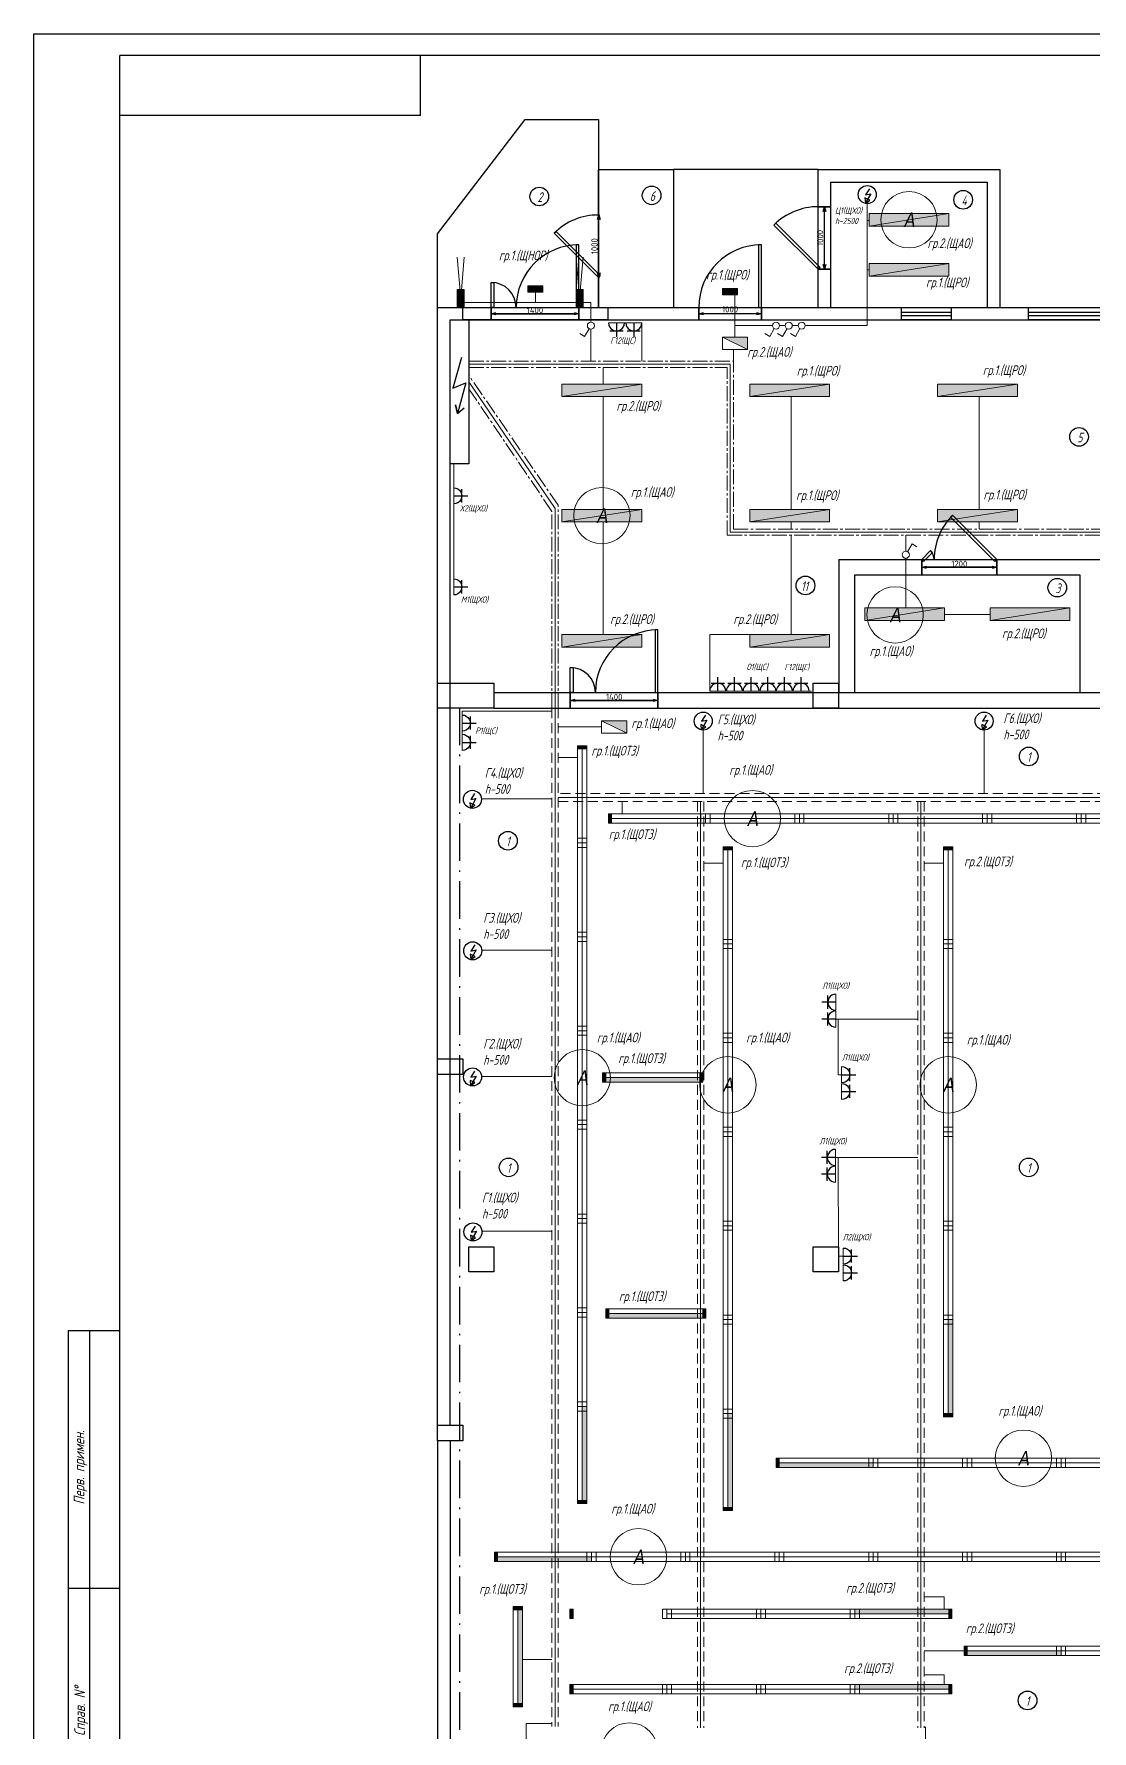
# Model space of a CAD drawing. Extents: x -55419 to 313168, y -180856 to -84819.
# Drawn here: x -55419 to -38520, y -167226 to -140126 of the extents above; entities that cross this region are included whole.
import ezdxf

# ---------------------------------------------------------------- set-up
doc = ezdxf.new("R2010")
doc.units = 0
doc.header["$LTSCALE"] = 50
doc.header["$PDMODE"] = 34
doc.header["$PDSIZE"] = 20
for name, pattern in [('ACAD_ISO10W100', [18.5, 12, -3, 0.5, -3]), ('CENTER2', [7.14375, 4.7625, -0.79375, 0.79375, -0.79375]), ('HIDDEN2', [4.7625, 3.175, -1.5875])]:
    doc.linetypes.add(name, pattern=pattern)
doc.layers.get('0').update_dxf_attribs({"linetype": 'CONTINUOUS'})
doc.layers.get('Defpoints').update_dxf_attribs({"linetype": 'CONTINUOUS'})
for name, color, linetype, lineweight in [('_Стены-существующие', 7, 'CONTINUOUS', 30), ('Основная', 7, 'CONTINUOUS', 40), ('СЛ - Свет', 1, 'CONTINUOUS', 5), ('СЛ - текст', 7, 'CONTINUOUS', 13), ('Стены', 7, 'CONTINUOUS', 35), ('текст', 250, 'CONTINUOUS', 20)]:
    doc.layers.add(name, color=color, linetype=linetype, lineweight=lineweight)
for name, color, linetype in [('Colums', 25, 'CONTINUOUS'), ('Dim', 7, 'CONTINUOUS'), ('KONTUR', 7, 'CONTINUOUS'), ('ST', 7, 'CONTINUOUS'), ('Двери', 76, 'CONTINUOUS')]:
    doc.layers.add(name, color=color, linetype=linetype)
doc.styles.add('ROMANS', font='romans.shx', dxfattribs={"width": 0.7, "oblique": 15, "height": 1})
doc.styles.get("Standard").update_dxf_attribs({"font": 'isocpeur.ttf'})
doc.styles.add('Станд1', font='arial.ttf', dxfattribs={"width": 0.8, "oblique": 10})
doc.styles.add('стиль1', font='romans.shx', dxfattribs={"width": 0.75, "oblique": 15, "height": 3.5})
doc.dimstyles.get("Standard").update_dxf_attribs({"dimscale": 0, "dimtxt": 180, "dimasz": 75, "dimexe": 0, "dimexo": 0, "dimgap": 30, "dimtad": 1, "dimdec": 0, "dimdsep": 46, "dimtxsty": 'Standard', "dimblk1": 'OPEN30', "dimblk2": 'OPEN30', "dimsah": 1, "dimcen": 25, "dimadec": 0, "dimazin": 0, "dimtfac": 1, "dimtdec": 0, "dimtmove": 0, "dimatfit": 3, "dimldrblk": 'OPEN30', "dimfxl": 1, "dimtolj": 1, "dimtzin": 0, "dimarcsym": 0})

# ---------------------------------------------------------------- blocks, each defined once
blk = doc.blocks.new('_OPEN30')
at = {"color": 0, "linetype": 'ByBlock'}
for p, q in [((-1, 0.27), (0, 0)), ((0, 0), (-1, -0.27)), ((0, 0), (-1, 0))]:
    blk.add_line(p, q, dxfattribs=at)
blk = doc.blocks.new('*D58')
at = {"layer": 'Defpoints', "color": 0, "transparency": 16777216}
for p in [(-1000, -50), (-1000, -100), (0, -100)]:
    blk.add_point(p, dxfattribs=at)
at = {"layer": 'Dim', "color": 0, "lineweight": -2, "transparency": 16777216}
for p, q in [((-1000, -50), (-1000, -100)), ((-75, -100), (-925, -100))]:
    blk.add_line(p, q, dxfattribs=at)
at = {"layer": 'Dim', "color": 0, "lineweight": -2, "transparency": 16777216, "xscale": 75, "yscale": 75, "zscale": 75, "rotation": 180}
blk.add_blockref('_OPEN30', (-1000, -100), dxfattribs=at)
at = {"layer": 'Dim', "color": 0, "lineweight": -2, "transparency": 16777216, "xscale": 75, "yscale": 75, "zscale": 75}
blk.add_blockref('_OPEN30', (0, -100), dxfattribs=at)
at = {"layer": 'Dim', "color": 0, "transparency": 16777216, "insert": (-500, -30), "char_height": 100, "attachment_point": 5}
blk.add_mtext('\\A1;1000', dxfattribs=at)
blk = doc.blocks.new('*D64')
at = {"layer": 'Defpoints', "color": 0, "transparency": 16777216}
for p in [(-400, -37.5), (-400, -100), (1000, -37.5)]:
    blk.add_point(p, dxfattribs=at)
at = {"layer": 'Dim', "color": 0, "lineweight": -2, "transparency": 16777216}
for p, q in [((-400, -37.5), (-400, -100)), ((925, -100), (-325, -100)), ((1000, -37.5), (1000, -100))]:
    blk.add_line(p, q, dxfattribs=at)
at = {"layer": 'Dim', "color": 0, "lineweight": -2, "transparency": 16777216, "xscale": 75, "yscale": 75, "zscale": 75, "rotation": 180}
blk.add_blockref('_OPEN30', (-400, -100), dxfattribs=at)
at = {"layer": 'Dim', "color": 0, "lineweight": -2, "transparency": 16777216, "xscale": 75, "yscale": 75, "zscale": 75}
blk.add_blockref('_OPEN30', (1000, -100), dxfattribs=at)
at = {"layer": 'Dim', "color": 0, "transparency": 16777216, "insert": (300, -45), "char_height": 100, "attachment_point": 5}
blk.add_mtext('\\A1;1400', dxfattribs=at)
blk = doc.blocks.new('*D66')
at = {"layer": 'Defpoints', "color": 0, "transparency": 16777216}
for p in [(-400, -62), (-400, -125), (1000, -62)]:
    blk.add_point(p, dxfattribs=at)
at = {"layer": 'Dim', "color": 0, "lineweight": -2, "transparency": 16777216}
for p, q in [((-400, -62), (-400, -125)), ((925, -125), (-325, -125)), ((1000, -62), (1000, -125))]:
    blk.add_line(p, q, dxfattribs=at)
at = {"layer": 'Dim', "color": 0, "lineweight": -2, "transparency": 16777216, "xscale": 75, "yscale": 75, "zscale": 75, "rotation": 180}
blk.add_blockref('_OPEN30', (-400, -125), dxfattribs=at)
at = {"layer": 'Dim', "color": 0, "lineweight": -2, "transparency": 16777216, "xscale": 75, "yscale": 75, "zscale": 75}
blk.add_blockref('_OPEN30', (1000, -125), dxfattribs=at)
at = {"layer": 'Dim', "color": 0, "transparency": 16777216, "insert": (300, -70), "char_height": 100, "attachment_point": 5}
blk.add_mtext('\\A1;1400', dxfattribs=at)
blk = doc.blocks.new('*D76')
at = {"layer": 'Defpoints', "color": 0, "transparency": 16777216}
for p in [(-200, -62), (-200, -125), (1000, -62)]:
    blk.add_point(p, dxfattribs=at)
at = {"layer": 'Dim', "color": 0, "lineweight": -2, "transparency": 16777216}
for p, q in [((-200, -62), (-200, -125)), ((925, -125), (-125, -125)), ((1000, -62), (1000, -125))]:
    blk.add_line(p, q, dxfattribs=at)
at = {"layer": 'Dim', "color": 0, "lineweight": -2, "transparency": 16777216, "xscale": 75, "yscale": 75, "zscale": 75, "rotation": 180}
blk.add_blockref('_OPEN30', (-200, -125), dxfattribs=at)
at = {"layer": 'Dim', "color": 0, "lineweight": -2, "transparency": 16777216, "xscale": 75, "yscale": 75, "zscale": 75}
blk.add_blockref('_OPEN30', (1000, -125), dxfattribs=at)
at = {"layer": 'Dim', "color": 0, "transparency": 16777216, "insert": (400, -70), "char_height": 100, "attachment_point": 5}
blk.add_mtext('\\A1;1200', dxfattribs=at)
blk = doc.blocks.new('*D78')
at = {"layer": 'Defpoints', "color": 0, "transparency": 16777216}
for p in [(1000, 42), (0, -8), (1000, -8)]:
    blk.add_point(p, dxfattribs=at)
at = {"layer": 'Dim', "color": 0, "lineweight": -2, "transparency": 16777216}
for p, q in [((1000, 42), (1000, -8)), ((75, -8), (925, -8))]:
    blk.add_line(p, q, dxfattribs=at)
at = {"layer": 'Dim', "color": 0, "lineweight": -2, "transparency": 16777216, "xscale": 75, "yscale": 75, "zscale": 75, "rotation": 180}
blk.add_blockref('_OPEN30', (0, -8), dxfattribs=at)
at = {"layer": 'Dim', "color": 0, "lineweight": -2, "transparency": 16777216, "xscale": 75, "yscale": 75, "zscale": 75}
blk.add_blockref('_OPEN30', (1000, -8), dxfattribs=at)
at = {"layer": 'Dim', "color": 0, "transparency": 16777216, "insert": (500, 62), "char_height": 100, "attachment_point": 5}
blk.add_mtext('\\A1;1000', dxfattribs=at)
blk = doc.blocks.new('*D80')
at = {"layer": 'Defpoints', "color": 0, "transparency": 16777216}
for p in [(0, -100), (1000, -50), (1000, -100)]:
    blk.add_point(p, dxfattribs=at)
at = {"layer": 'Dim', "color": 0, "lineweight": -2, "transparency": 16777216}
for p, q in [((75, -100), (925, -100)), ((1000, -50), (1000, -100))]:
    blk.add_line(p, q, dxfattribs=at)
at = {"layer": 'Dim', "color": 0, "lineweight": -2, "transparency": 16777216, "xscale": 75, "yscale": 75, "zscale": 75, "rotation": 180}
blk.add_blockref('_OPEN30', (0, -100), dxfattribs=at)
at = {"layer": 'Dim', "color": 0, "lineweight": -2, "transparency": 16777216, "xscale": 75, "yscale": 75, "zscale": 75}
blk.add_blockref('_OPEN30', (1000, -100), dxfattribs=at)
at = {"layer": 'Dim', "color": 0, "transparency": 16777216, "insert": (500, -30), "char_height": 100, "attachment_point": 5}
blk.add_mtext('\\A1;1000', dxfattribs=at)
blk = doc.blocks.new('*U172')
at = {"layer": 'СЛ - Свет', "ltscale": 100}
h = blk.add_hatch(color=5, dxfattribs=at)
h.dxf.hatch_style = 1
h.paths.add_polyline_path([(0, 58), (286, 58), (286, -58), (0, -58)])
at = {"layer": 'СЛ - Свет', "color": 5}
blk.add_lwpolyline([(0, 58), (286, 58), (286, -58), (0, -58)], close=True, dxfattribs=at)
at = {"layer": 'СЛ - Свет', "color": 5, "linetype": 'Continuous'}
for points in [[(143, 0), (800, 57)], [(143, 0), (800, -57)]]:
    blk.add_lwpolyline(points, dxfattribs=at)
blk = doc.blocks.new('СЛ - БАП')
at = {"layer": 'СЛ - Свет', "color": 5}
blk.add_circle((0, 0), 450, dxfattribs=at)
at = {"layer": 'СЛ - Свет', "color": 5, "linetype": 'Continuous', "insert": (0, 0), "char_height": 232.4, "attachment_point": 5, "style": 'Станд1'}
blk.add_mtext('А ', dxfattribs=at)
blk = doc.blocks.new('СЛ - ТЗ ввод')
at = {"layer": 'СЛ - Свет'}
h = blk.add_hatch(color=5, dxfattribs=at)
h.dxf.hatch_style = 1
h.paths.add_polyline_path([(0, 75), (0, -75), (-50, -75), (-50, 75)])
at = {"layer": 'СЛ - Свет', "color": 5}
for p, q in [((-50, -75), (-50, 75)), ((-50, 75), (0, 75)), ((0, 75), (0, -75)), ((0, -75), (-50, -75))]:
    blk.add_line(p, q, dxfattribs=at)
blk = doc.blocks.new('СЛ - ТЗ перемычка')
at = {"layer": 'СЛ - Свет', "color": 0}
blk.add_lwpolyline([(73, 75), (73, -75), (-73, -75), (-73, 75)], close=True, dxfattribs=at)
blk = doc.blocks.new('СЛ - ТЗ с-system med')
at = {"layer": 'СЛ - Свет'}
blk.add_line((0, 0), (1500, 0), dxfattribs=at)
blk.add_lwpolyline([(0, -75), (1500, -75), (1500, 75), (0, 75), (0, -75)], dxfattribs=at)
blk = doc.blocks.new('СЛ - ТЗ с-system end')
h = blk.add_hatch(color=1)
h.dxf.hatch_style = 1
h.paths.add_polyline_path([(1500, 75), (0, 75), (0, 0), (1500, 0)])
at = {"layer": 'СЛ - Свет'}
blk.add_line((0, 0), (1500, 0), dxfattribs=at)
blk.add_lwpolyline([(0, -75), (1500, -75), (1500, 75), (0, 75), (0, -75)], dxfattribs=at)
blk = doc.blocks.new('СЛ - ТЗ с-system фрукты end')
h = blk.add_hatch(color=5)
h.dxf.hatch_style = 1
h.paths.add_polyline_path([(1500, 75), (0, 75), (0, 0), (1500, 0)])
at = {"layer": 'СЛ - Свет', "color": 5}
blk.add_line((0, 0), (1500, 0), dxfattribs=at)
blk.add_lwpolyline([(0, -75), (1500, -75), (1500, 75), (0, 75), (0, -75)], dxfattribs=at)
blk = doc.blocks.new('СЛ - ТЗ с-system фрукты med')
at = {"layer": 'СЛ - Свет', "color": 5}
blk.add_line((0, 0), (1500, 0), dxfattribs=at)
blk.add_lwpolyline([(0, -75), (1500, -75), (1500, 75), (0, 75), (0, -75)], dxfattribs=at)
blk = doc.blocks.new('*U176')
at = {"layer": 'СЛ - Свет'}
h = blk.add_hatch(color=256, dxfattribs=at)
h.dxf.hatch_style = 1
h.paths.add_polyline_path([(-637.5, -100), (-637.5, 100), (637.5, 100), (637.5, -100)])
blk.add_line((-637.5, -100), (637.5, 100), dxfattribs=at)
blk.add_lwpolyline([(-637.5, -100), (-637.5, 100), (637.5, 100), (637.5, -100), (-637.5, -100)], dxfattribs=at)
blk = doc.blocks.new('*U173')
at = {"layer": 'СЛ - Свет'}
h = blk.add_hatch(color=256, dxfattribs=at)
h.dxf.hatch_style = 1
h.paths.add_polyline_path([(200, -100), (200, 100), (-200, 100)])
blk.add_line((200, -100), (-200, 100), dxfattribs=at)
blk.add_lwpolyline([(-200, -100), (-200, 100), (200, 100), (200, 100), (200, -100), (-200, -100)], dxfattribs=at)
blk = doc.blocks.new('*U171')
at = {"layer": 'СЛ - Свет'}
h = blk.add_hatch(color=6, dxfattribs=at)
h.dxf.hatch_style = 1
h.paths.add_polyline_path([(-118, 0), (118, 0), (118, -100), (-118, -100)])
at = {"layer": 'СЛ - Свет', "color": 6}
blk.add_lwpolyline([(-118, 0), (118, 0), (118, -100), (-118, -100), (-118, 0)], dxfattribs=at)
blk = doc.blocks.new('A$C13DD72D5')
at = {"layer": 'СЛ - текст'}
for p, q in [((-100, -173), (-178, -127)), ((-28, -49), (-100, -173))]:
    blk.add_line(p, q, dxfattribs=at)
blk.add_circle((0, 0), 56.3, dxfattribs=at)
blk = doc.blocks.new('A$C61E40655')
at = {"layer": 'Стены', "linetype": 'ByBlock', "lineweight": 15}
blk.add_line((197, 0), (-197, 0), dxfattribs=at)
at = {"layer": 'Стены', "color": 0, "linetype": 'ByBlock', "lineweight": 25}
for p, q in [((0, 0), (1, -343)), ((158, -198), (-162, -199))]:
    blk.add_line(p, q, dxfattribs=at)
blk.add_arc((0, -1), 197, 179.8004, 0.1996, dxfattribs=at)
blk = doc.blocks.new('A$C02BE7540')
at = {"color": 0, "linetype": 'ByBlock', "lineweight": 25}
for p, q in [((51, -76), (-41, -221)), ((-41, -221), (84, -195)), ((84, -195), (-41, -414))]:
    blk.add_line(p, q, dxfattribs=at)
blk.add_lwpolyline([(-46, -424), (59, -351), (-57, -296)], close=True, dxfattribs=at)
blk.add_circle((0, -215), 215, dxfattribs=at)
blk = doc.blocks.new('*U57')
at = {"layer": 'Двери'}
blk.add_lwpolyline([(0, 0), (0, 1000), (-43.75, 1000), (-43.75, 0)], close=True, dxfattribs=at)
blk.add_arc((0, 0), 1000, 90, 180, dxfattribs=at)
at = {"layer": 'Стены'}
for p, q in [((0, 0), (0, -200)), ((-1000, 0), (-1000, -200))]:
    blk.add_line(p, q, dxfattribs=at)
at = {"layer": 'Dim'}
dim = blk.add_linear_dim(base=(-1000, -100), p1=(0, -100), p2=(-1000, -50), angle=180, dimstyle='Standard', override={"dimscale": 1, "dimtxt": 100, "dimgap": 20, "dimarcsym": 2}, dxfattribs=at)
dim.commit()
dim.dimension.update_dxf_attribs({"geometry": '*D58', "text_midpoint": (-500, -30)})
blk = doc.blocks.new('*U63')
at = {"layer": 'Двери'}
for points in [[(1000, 0), (1000, 1000), (956, 1000), (956, 0)], [(-400, 0), (-400, 400), (-356, 400), (-356, 0)]]:
    blk.add_lwpolyline(points, close=True, dxfattribs=at)
for centre, radius, start, end in [((1000, 0), 1000, 90, 180), ((-400, 0), 400, 0, 90)]:
    blk.add_arc(centre, radius, start, end, dxfattribs=at)
at = {"layer": 'Стены'}
for p, q in [((-400, 0), (-400, -200)), ((1000, 0), (1000, -200))]:
    blk.add_line(p, q, dxfattribs=at)
at = {"layer": 'Dim'}
dim = blk.add_linear_dim(base=(-400, -100), p1=(1000, -37.5), p2=(-400, -37.5), angle=180, dimstyle='Standard', override={"dimscale": 1, "dimtxt": 100, "dimgap": 5, "dimarcsym": 2}, dxfattribs=at)
dim.commit()
dim.dimension.update_dxf_attribs({"geometry": '*D64', "text_midpoint": (300, -45)})
blk = doc.blocks.new('*U65')
at = {"layer": 'Двери'}
for points in [[(1000, 0), (1000, 1000), (956, 1000), (956, 0)], [(-400, 0), (-400, 400), (-356, 400), (-356, 0)]]:
    blk.add_lwpolyline(points, close=True, dxfattribs=at)
for centre, radius, start, end in [((1000, 0), 1000, 90, 180), ((-400, 0), 400, 0, 90)]:
    blk.add_arc(centre, radius, start, end, dxfattribs=at)
at = {"layer": 'Стены'}
for p, q in [((-400, 0), (-400, -250)), ((1000, 0), (1000, -250))]:
    blk.add_line(p, q, dxfattribs=at)
at = {"layer": 'Dim'}
dim = blk.add_linear_dim(base=(-400, -125), p1=(1000, -62.5), p2=(-400, -62.5), angle=180, dimstyle='Standard', override={"dimscale": 1, "dimtxt": 100, "dimgap": 5, "dimarcsym": 2}, dxfattribs=at)
dim.commit()
dim.dimension.update_dxf_attribs({"geometry": '*D66', "text_midpoint": (300, -70)})
blk = doc.blocks.new('*U75')
at = {"layer": 'Двери'}
for points in [[(1000, 0), (292.9, 707.1), (261.8, 676), (968.9, -31.1)], [(-200, 0), (-58.6, 141.4), (-27.5, 110.3), (-168.9, -31.1)]]:
    blk.add_lwpolyline(points, close=True, dxfattribs=at)
for centre, radius, start, end in [((1000, 0), 1000, 135, 180), ((-200, 0), 200, 0, 45)]:
    blk.add_arc(centre, radius, start, end, dxfattribs=at)
at = {"layer": 'Стены'}
for p, q in [((-200, 0), (-200, -250)), ((1000, 0), (1000, -250))]:
    blk.add_line(p, q, dxfattribs=at)
at = {"layer": 'Dim'}
dim = blk.add_linear_dim(base=(-200, -125), p1=(1000, -62.5), p2=(-200, -62.5), angle=180, dimstyle='Standard', override={"dimscale": 1, "dimtxt": 100, "dimgap": 5, "dimarcsym": 2}, dxfattribs=at)
dim.commit()
dim.dimension.update_dxf_attribs({"geometry": '*D76', "text_midpoint": (400, -70)})
blk = doc.blocks.new('*U77')
at = {"layer": 'Двери'}
blk.add_lwpolyline([(0, 0), (707.1, 707.1), (738, 676.2), (30.9, -30.9)], close=True, dxfattribs=at)
blk.add_arc((0, 0), 1000, 0, 45, dxfattribs=at)
at = {"layer": 'Стены'}
for p, q in [((0, 0), (0, -16.3)), ((1000, 0), (1000, -16.3))]:
    blk.add_line(p, q, dxfattribs=at)
at = {"layer": 'Dim'}
dim = blk.add_linear_dim(base=(1000, -8.1), p1=(0, -8.1), p2=(1000, 41.9), dimstyle='Standard', override={"dimscale": 1, "dimtxt": 100, "dimgap": 20, "dimarcsym": 2}, dxfattribs=at)
dim.commit()
dim.dimension.update_dxf_attribs({"geometry": '*D78', "text_midpoint": (500, 61.9)})
blk = doc.blocks.new('*U79')
at = {"layer": 'Двери'}
blk.add_lwpolyline([(0, 0), (707.1, 707.1), (738, 676.2), (30.9, -30.9)], close=True, dxfattribs=at)
blk.add_arc((0, 0), 1000, 0, 45, dxfattribs=at)
at = {"layer": 'Стены'}
for p, q in [((0, 0), (0, -200)), ((1000, 0), (1000, -200))]:
    blk.add_line(p, q, dxfattribs=at)
at = {"layer": 'Dim'}
dim = blk.add_linear_dim(base=(1000, -100), p1=(0, -100), p2=(1000, -50), dimstyle='Standard', override={"dimscale": 1, "dimtxt": 100, "dimgap": 20, "dimarcsym": 2}, dxfattribs=at)
dim.commit()
dim.dimension.update_dxf_attribs({"geometry": '*D80', "text_midpoint": (500, -30)})

msp = doc.modelspace()

# ---------------------------------------------------------------- linework, layer by layer
for p, q in [((-48972, -143319), (-47573, -141493)), ((-47573, -141493), (-46405, -141493)), ((-46405, -141493), (-46405, -144493)), ((-48972, -144493), (-48972, -143319)), ((-48972, -162343), (-48972, -144493)), ((-48972, -144493), (-572, -144493)), ((-48772, -162343), (-48772, -144693)), ((-48772, -144693), (-572, -144693))]:
    msp.add_line(p, q)
at = {"color": 1}
for p, q in [((-46405, -144493), (-46405, -142293)), ((-46405, -142293), (-45627, -142293)), ((-45627, -142293), (-45205, -142293)), ((-45205, -142293), (-45205, -144493)), ((-42894, -142293), (-45205, -142293)), ((-42894, -144493), (-42894, -142293)), ((-42894, -142293), (-40394, -142293)), ((-42694, -144493), (-42694, -142493)), ((-42694, -142493), (-40194, -142493)), ((-40394, -142293), (-39994, -142293)), ((-40194, -142493), (-40194, -144493)), ((-39994, -142293), (-39994, -144493)), ((-48772, -144693), (-48472, -144693)), ((-48472, -144693), (-48472, -146988)), ((-48472, -146988), (-48772, -146988)), ((-42562, -148518), (-32812, -148518)), ((-42562, -148518), (-42562, -150643)), ((-42312, -148768), (-42312, -150643)), ((-38712, -148768), (-42312, -148768)), ((-38712, -150643), (-38712, -148768)), ((-48072, -150643), (-37972, -150643)), ((-48072, -150893), (-37972, -150893))]:
    msp.add_line(p, q, dxfattribs=at)
at = {"color": 1, "linetype": 'ACAD_ISO10W100'}
msp.add_line((-48622, -150882), (-48622, -168182), dxfattribs=at)
at = {"color": 5}
for p, q in [((-48972, -162593), (-48972, -168193)), ((-48772, -162593), (-48772, -168193))]:
    msp.add_line(p, q, dxfattribs=at)
for points in [[(-48572, -144493), (-46252, -144493), (-46252, -144693), (-48572, -144693)], [(-41562, -144493), (-40771, -144493), (-40771, -144693), (-41562, -144693)], [(-41562, -144569), (-40771, -144569), (-40771, -144625), (-41562, -144625)], [(-39535, -144493), (-37784, -144493), (-37784, -144693), (-39535, -144693)], [(-39535, -144569), (-37784, -144569), (-37784, -144625), (-39535, -144625)]]:
    msp.add_lwpolyline(points, close=True, dxfattribs=at)
at = {"color": 1}
msp.add_lwpolyline([(-48592, -145291), (-48727, -145782), (-48521, -145697), (-48656, -146188), (-48688, -146050), (-48656, -146188), (-48549, -146096)], dxfattribs=at)
for points in [[(-48972, -156493), (-48572, -156493), (-48572, -156743), (-48972, -156743)], [(-48972, -162343), (-48572, -162343), (-48572, -162593), (-48972, -162593)]]:
    msp.add_lwpolyline(points, close=True)
at = {"color": 0, "linetype": 'ByBlock', "lineweight": 25}
for centre in [(-47349, -142722), (-45554, -142704), (-40579, -142774), (-38728, -146560), (-43098, -148933), (-39076, -148968), (-39532, -151663), (-47850, -153010), (-47838, -158225), (-39532, -158225), (-39551, -166737)]:
    msp.add_circle(centre, 149, dxfattribs=at)
at = {"layer": '_Стены-существующие', "linetype": 'CENTER2', "lineweight": 15}
for p, q in [((-44349, -148132), (-44349, -145450)), ((-44249, -148032), (-44249, -145350)), ((-47047, -150893), (-47047, -147652)), ((-47147, -150893), (-47147, -147752))]:
    msp.add_line(p, q, dxfattribs=at)
at = {"layer": '_Стены-существующие', "lineweight": 15}
for p, q in [((-44299, -148082), (-44299, -145400)), ((-47097, -150893), (-47097, -147702))]:
    msp.add_line(p, q, dxfattribs=at)
at = {"layer": 'Colums'}
for points in [[(-48972, -150893), (-48972, -150493), (-48072, -150493), (-48072, -150893), (-48972, -150893)], [(-42972, -150893), (-42972, -150493), (-42572, -150493), (-42572, -150893), (-42972, -150893)], [(-48472, -159893), (-48472, -159493), (-48072, -159493), (-48072, -159893), (-48472, -159893)], [(-42972, -159893), (-42972, -159493), (-42572, -159493), (-42572, -159893), (-42972, -159893)]]:
    msp.add_lwpolyline(points, dxfattribs=at)
at = {"layer": 'KONTUR', "color": 0}
for p, q in [((-55419, -180856), (-55419, -140126)), ((-55419, -140126), (2247, -140126))]:
    msp.add_line(p, q, dxfattribs=at)
at = {"layer": 'ST', "color": 0, "linetype": 'CENTER2', "lineweight": 15}
for p, q in [((-48472, -145350), (-44249, -145350)), ((-48472, -145450), (-44349, -145450)), ((-44349, -148132), (-32812, -148132)), ((-44249, -148032), (-32812, -148032))]:
    msp.add_line(p, q, dxfattribs=at)
at = {"layer": 'ST', "color": 0, "lineweight": 15}
for p, q in [((-48472, -145400), (-46129, -145400)), ((-48472, -145400), (-44299, -145400)), ((-44299, -148082), (-32812, -148082))]:
    msp.add_line(p, q, dxfattribs=at)
at = {"layer": 'Основная', "color": 0, "lineweight": -2}
for p, q in [((-54048, -177770), (-54048, -140469)), ((1905, -140469), (-54048, -140469)), ((-49248, -141429), (-49248, -140469)), ((-49248, -141429), (-54048, -141429)), ((-54871, -160834), (-54871, -169062)), ((-54048, -160834), (-54871, -160834)), ((-54528, -169062), (-54528, -160834)), ((-54048, -164948), (-54871, -164948))]:
    msp.add_line(p, q, dxfattribs=at)
at = {"layer": 'СЛ - текст'}
for p, q in [((-42114, -144783), (-42114, -142834)), ((-42114, -143105), (-42114, -143105)), ((-42114, -143105), (-42082, -143105)), ((-42083, -143895), (-42113, -143895)), ((-46762, -144416), (-48545, -144416)), ((-47411, -144247), (-47411, -144416)), ((-46647, -144416), (-46523, -144416)), ((-46523, -144727), (-46523, -144416)), ((-44224, -144967), (-44224, -144293)), ((-46523, -144840), (-46523, -145350)), ((-45987, -144740), (-45710, -144741)), ((-45710, -144741), (-45710, -144741)), ((-45710, -144741), (-45710, -145350)), ((-43624, -144783), (-44224, -144783)), ((-43511, -144783), (-43421, -144783)), ((-43308, -144783), (-43213, -144783)), ((-43100, -144783), (-42114, -144783)), ((-42114, -144783), (-42114, -144783)), ((-44249, -145350), (-44249, -145167)), ((-46326, -145450), (-46326, -145718)), ((-47097, -147702), (-48472, -145680)), ((-46326, -145918), (-46326, -147718)), ((-43328, -145918), (-43328, -147718)), ((-40323, -145918), (-40323, -147718)), ((-48715, -147373), (-48715, -146990)), ((-48715, -148825), (-48715, -147371)), ((-46326, -147918), (-46326, -149718)), ((-43328, -147918), (-43328, -148033)), ((-40323, -147918), (-40323, -148032)), ((-43328, -148132), (-43328, -149718)), ((-41495, -148389), (-41495, -148132)), ((-41494, -148500), (-41494, -149292)), ((-40875, -149395), (-40155, -149395)), ((-44626, -150621), (-44626, -149718)), ((-44626, -149718), (-43328, -149718)), ((-43039, -150621), (-42999, -150621)), ((-48579, -150940), (-48578, -150938)), ((-48579, -150999), (-48579, -150940)), ((-48578, -150938), (-47147, -150940)), ((-47097, -150893), (-47097, -167151)), ((-46352, -151191), (-47048, -151191)), ((-48579, -151310), (-48579, -151259)), ((-44731, -152255), (-44731, -151241)), ((-40246, -152255), (-40246, -151242)), ((-47048, -151679), (-46737, -151679)), ((-48272, -152339), (-47149, -152339)), ((-47047, -152318), (-32818, -152318)), ((-46025, -152386), (-46025, -152582)), ((-44773, -152385), (-44773, -167173)), ((-41253, -152385), (-41253, -167173)), ((-44721, -153368), (-44419, -153368)), ((-40892, -153368), (-41203, -153368)), ((-48267, -154758), (-47145, -154758)), ((-42612, -155856), (-41303, -155856)), ((-42574, -156746), (-42574, -155856)), ((-48271, -156773), (-47148, -156773)), ((-42520, -156746), (-42572, -156746)), ((-42619, -158067), (-42574, -158067)), ((-42573, -158066), (-41303, -158066)), ((-42573, -158067), (-42572, -159642)), ((-48263, -159246), (-47141, -159246)), ((-42493, -159642), (-42573, -159642)), ((-41205, -165081), (-40885, -165081)), ((-40885, -165081), (-40885, -165274)), ((-47613, -166083), (-47149, -166083)), ((-40515, -165944), (-41203, -165944)), ((-41203, -166330), (-40885, -166330)), ((-40885, -166330), (-40885, -166476)), ((-47147, -167104), (-47558, -167104)), ((-47558, -167104), (-47558, -167470)), ((-41181, -167165), (-41203, -167165)), ((-41181, -168315), (-41181, -167165))]:
    msp.add_line(p, q, dxfattribs=at)
at = {"layer": 'СЛ - текст', "linetype": 'CENTER2'}
for p, q in [((-47047, -147653), (-48472, -145580)), ((-47147, -147752), (-48472, -145793))]:
    msp.add_line(p, q, dxfattribs=at)
at = {"layer": 'СЛ - текст', "linetype": 'HIDDEN2'}
for p, q in [((-47147, -150893), (-47147, -167151)), ((-47047, -150893), (-47047, -167151)), ((-44823, -152385), (-44823, -167173)), ((-44723, -152385), (-44723, -167173)), ((-41303, -152385), (-41303, -167173)), ((-41203, -152385), (-41203, -167173))]:
    msp.add_line(p, q, dxfattribs=at)
at = {"layer": 'Стены', "linetype": 'HIDDEN2', "lineweight": 15}
for p, q in [((-47009, -152257), (-32768, -152257)), ((-47047, -152385), (-32868, -152385))]:
    msp.add_line(p, q, dxfattribs=at)

# ---------------------------------------------------------------- block references
at = {"rotation": 90}
for name, p in [('*U77', (-46405, -144016)), ('*U79', (-42894, -143884))]:
    msp.add_blockref(name, p, dxfattribs=at)
msp.add_blockref('*U57', (-43802, -144493))
at = {"color": 7}
for p, rotation in [((-44787, -156788), 180.0000000003317), ((-44737, -160558), 180.0000000003317), ((-40817, -160657), 270), ((-46662, -162043), 270), ((-44337, -162157), 270), ((-42015, -162944), 180.0000000003318), ((-46515, -164444), 180.0000000003318), ((-47693, -165288), 270), ((-39015, -165944), 180.0000000003318)]:
    msp.add_blockref('СЛ - ТЗ с-system end', p, dxfattribs=dict(at, rotation=rotation))
for p in [(-42309, -165356), (-42309, -166556)]:
    msp.add_blockref('СЛ - ТЗ с-system фрукты end', p, dxfattribs=at)
at = {"layer": 'СЛ - Свет', "color": 0}
for name, p in [('СЛ - БАП', (-41444, -143093)), ('СЛ - БАП', (-46349, -147818)), ('СЛ - БАП', (-41666, -149403)), ('СЛ - БАП', (-43945, -152656)), ('СЛ - ТЗ перемычка', (-44695, -152656)), ('СЛ - ТЗ перемычка', (-43195, -152656)), ('СЛ - ТЗ перемычка', (-41695, -152656)), ('СЛ - ТЗ перемычка', (-40195, -152656)), ('СЛ - ТЗ перемычка', (-38695, -152656)), ('СЛ - БАП', (-46662, -156793)), ('СЛ - БАП', (-44337, -156907)), ('СЛ - БАП', (-40817, -156907)), ('СЛ - БАП', (-39617, -162869)), ('СЛ - БАП', (-45765, -164444)), ('СЛ - ТЗ перемычка', (-45309, -165356)), ('СЛ - ТЗ перемычка', (-43809, -165356)), ('СЛ - ТЗ перемычка', (-42309, -165356)), ('СЛ - ТЗ перемычка', (-45309, -166556)), ('СЛ - ТЗ перемычка', (-43809, -166556)), ('СЛ - ТЗ перемычка', (-42309, -166556)), ('СЛ - БАП', (-45909, -167544))]:
    msp.add_blockref(name, p, dxfattribs=at)
at = {"layer": 'СЛ - Свет'}
for name, p in [('*U176', (-41444, -143093)), ('*U176', (-41444, -143893)), ('*U171', (-47411, -144147)), ('*U171', (-44302, -144193)), ('*U173', (-44224, -145067)), ('*U176', (-46349, -145818)), ('*U176', (-43349, -145818)), ('*U176', (-40349, -145818)), ('*U176', (-46349, -147818)), ('*U176', (-43349, -147818)), ('*U176', (-40349, -147818)), ('*U176', (-41512, -149392)), ('*U176', (-39512, -149392)), ('*U176', (-46349, -149818)), ('*U176', (-43349, -149818)), ('*U173', (-46153, -151192)), ('СЛ - ТЗ ввод', (-46195, -152656)), ('СЛ - ТЗ с-system med', (-46195, -152656)), ('СЛ - ТЗ с-system med', (-44695, -152656)), ('СЛ - ТЗ с-system med', (-43195, -152656)), ('СЛ - ТЗ с-system med', (-41695, -152656)), ('СЛ - ТЗ с-system med', (-40195, -152656)), ('СЛ - ТЗ с-system med', (-38695, -152656)), ('СЛ - ТЗ ввод', (-46287, -156788)), ('СЛ - ТЗ ввод', (-46237, -160558)), ('СЛ - ТЗ ввод', (-43515, -162944)), ('СЛ - ТЗ ввод', (-48015, -164444)), ('СЛ - ТЗ ввод', (-46809, -165356)), ('СЛ - ТЗ ввод', (-40515, -165944)), ('СЛ - ТЗ ввод', (-46809, -166556))]:
    msp.add_blockref(name, p, dxfattribs=at)
for name, p, rotation in [('*U172', (-48604, -144493), 90), ('*U172', (-46704, -144493), 90), ('СЛ - ТЗ ввод', (-46662, -151543), 270), ('СЛ - ТЗ с-system med', (-46662, -151543), 270), ('СЛ - ТЗ с-system med', (-46662, -153043), 270), ('СЛ - ТЗ ввод', (-44337, -153157), 270), ('СЛ - ТЗ ввод', (-40817, -153157), 270), ('СЛ - ТЗ с-system med', (-44337, -153157), 270), ('СЛ - ТЗ с-system med', (-40817, -153157), 270), ('СЛ - ТЗ с-system med', (-46662, -154543), 270), ('СЛ - ТЗ с-system med', (-44337, -154657), 270), ('СЛ - ТЗ с-system med', (-40817, -154657), 270), ('СЛ - ТЗ с-system med', (-46662, -156043), 270), ('СЛ - ТЗ с-system med', (-44337, -156157), 270), ('СЛ - ТЗ с-system med', (-40817, -156157), 270), ('СЛ - ТЗ ввод', (-44787, -156788), 180.0000000003317), ('СЛ - ТЗ с-system med', (-46662, -157543), 270), ('СЛ - ТЗ с-system med', (-44337, -157657), 270), ('СЛ - ТЗ с-system med', (-40817, -157657), 270), ('СЛ - ТЗ с-system med', (-46662, -159043), 270), ('СЛ - ТЗ с-system med', (-44337, -159157), 270), ('СЛ - ТЗ с-system med', (-40817, -159157), 270), ('СЛ - ТЗ с-system med', (-46662, -160543), 270), ('СЛ - ТЗ ввод', (-44737, -160558), 180.0000000003317), ('СЛ - ТЗ с-system med', (-44337, -160657), 270), ('СЛ - ТЗ ввод', (-40817, -162157), 89.99999999999999), ('СЛ - ТЗ с-system med', (-40515, -162944), 180.0000000003318), ('СЛ - ТЗ с-system med', (-39015, -162944), 180.0000000003318), ('СЛ - ТЗ с-system med', (-37515, -162944), 180.0000000003318), ('СЛ - ТЗ ввод', (-46662, -163543), 89.99999999999999), ('СЛ - ТЗ ввод', (-44337, -163657), 89.99999999999999), ('СЛ - ТЗ с-system med', (-45015, -164444), 180.0000000003318), ('СЛ - ТЗ с-system med', (-43515, -164444), 180.0000000003318), ('СЛ - ТЗ с-system med', (-42015, -164444), 180.0000000003318), ('СЛ - ТЗ с-system med', (-40515, -164444), 180.0000000003318), ('СЛ - ТЗ с-system med', (-39015, -164444), 180.0000000003318), ('СЛ - ТЗ с-system med', (-37515, -164444), 180.0000000003318), ('СЛ - ТЗ ввод', (-47693, -165288), 270), ('СЛ - ТЗ ввод', (-40809, -165356), 180), ('СЛ - ТЗ с-system med', (-37515, -165944), 180.0000000003318), ('СЛ - ТЗ ввод', (-40809, -166556), 180), ('СЛ - ТЗ ввод', (-47693, -166788), 89.99999999999999)]:
    msp.add_blockref(name, p, dxfattribs=dict(at, rotation=rotation))
at = {"layer": 'СЛ - Свет', "color": 0}
for p, rotation in [((-46662, -153043), 270), ((-46662, -154543), 270), ((-44337, -154657), 270), ((-40817, -154657), 270), ((-46662, -156043), 270), ((-44337, -156157), 270), ((-40817, -156157), 270), ((-46662, -157543), 270), ((-44337, -157657), 270), ((-40817, -157657), 270), ((-46662, -159043), 270), ((-44337, -159157), 270), ((-40817, -159157), 270), ((-46662, -160543), 270), ((-44337, -160657), 270), ((-40817, -160657), 270), ((-46662, -162043), 270), ((-44337, -162157), 270), ((-42015, -162944), 180.0000000003318), ((-40515, -162944), 180.0000000003318), ((-39015, -162944), 180.0000000003318), ((-46515, -164444), 180.0000000003318), ((-45015, -164444), 180.0000000003318), ((-43515, -164444), 180.0000000003318), ((-42015, -164444), 180.0000000003318), ((-40515, -164444), 180.0000000003318), ((-39015, -164444), 180.0000000003318), ((-39015, -165944), 180.0000000003318)]:
    msp.add_blockref('СЛ - ТЗ перемычка', p, dxfattribs=dict(at, rotation=rotation))
at = {"layer": 'СЛ - Свет', "color": 5}
for p in [(-45309, -165356), (-43809, -165356), (-46809, -166556), (-45309, -166556), (-43809, -166556)]:
    msp.add_blockref('СЛ - ТЗ с-system фрукты med', p, dxfattribs=at)
at = {"layer": 'СЛ - текст'}
for name, p, xscale, yscale, zscale in [('A$C02BE7540', (-42110, -142546), 0.6706068430735677, 0.6706068430735677, 0.6706068430735677), ('A$C61E40655', (-46115, -144740), 0.6544020526349583, 0.6544020526349583, 0.6544020526349583), ('A$C61E40655', (-45839, -144740), 0.6544020526349583, 0.6544020526349583, 0.6544020526349583), ('A$C02BE7540', (-44730, -150954), 0.6706068430735677, 0.6706068430735677, 0.6706068430735677), ('A$C02BE7540', (-40244, -150954), 0.6706068430735677, 0.6706068430735677, 0.6706068430735677), ('A$C02BE7540', (-48417, -152204), 0.6706068430735677, 0.6706068430735677, 0.6706068430735677), ('A$C02BE7540', (-48412, -154623), 0.6706068430735677, 0.6706068430735677, 0.6706068430735677), ('A$C02BE7540', (-48415, -156637), 0.6706068430735677, 0.6706068430735677, 0.6706068430735677), ('A$C02BE7540', (-48408, -159111), 0.6706068430735677, 0.6706068430735677, 0.6706068430735677)]:
    msp.add_blockref(name, p, dxfattribs=dict(at, xscale=xscale, yscale=yscale, zscale=zscale))
for p in [(-46525, -144784), (-43567, -144783), (-43364, -144783), (-43157, -144783)]:
    msp.add_blockref('A$C13DD72D5', p, dxfattribs=at)
at = {"layer": 'СЛ - текст', "yscale": 0.6544020526349583, "zscale": 0.6544020526349583}
for p, xscale, rotation in [((-48715, -147502), -0.6544020526349583, 90), ((-48715, -148956), -0.6544020526349583, 90), ((-44498, -150621), 0.6544020526349583, 180), ((-44232, -150621), 0.6544020526349583, 180), ((-43966, -150621), 0.6544020526349583, 180), ((-43698, -150621), 0.6544020526349583, 180), ((-43434, -150621), 0.6544020526349583, 180), ((-43168, -150621), 0.6544020526349583, 180), ((-48579, -151131), -0.6544020526349583, 90), ((-48579, -151438), -0.6544020526349583, 90), ((-42612, -155588), 0.6544020526349583, 270), ((-42612, -155856), 0.6544020526349583, 270), ((-42520, -156745), -0.6544020526349583, 90), ((-42520, -157013), -0.6544020526349583, 90), ((-42619, -158066), 0.6544020526349583, 270), ((-42619, -158334), 0.6544020526349583, 270), ((-42493, -159642), -0.6544020526349583, 90), ((-42493, -159910), -0.6544020526349583, 90)]:
    msp.add_blockref('A$C61E40655', p, dxfattribs=dict(at, xscale=xscale, rotation=rotation))
at = {"layer": 'СЛ - текст', "rotation": 180}
msp.add_blockref('A$C13DD72D5', (-41495, -148443), dxfattribs=at)
at = {"layer": 'Стены'}
for name, p in [('*U63', (-47718, -144493)), ('*U75', (-41041, -148518)), ('*U65', (-46453, -150643))]:
    msp.add_blockref(name, p, dxfattribs=at)

# ---------------------------------------------------------------- texts
at = {"layer": 'Стены', "color": 0, "linetype": 'ByBlock', "lineweight": 25, "attachment_point": 1, "style": 'ROMANS'}
for s, insert, char_height, width in [('2', (-47377, -142655), 155, 1391.5), ('6', (-45583, -142638), 155, 1391.5), ('4', (-40607, -142707), 155, 1391.5), ('\\pt700;Ц1(ЩХО)\\Ph-2500', (-42626, -142896), 100, 693.03), ('гр.1.(ЩНОР)', (-47994, -143585), 155, 1391.5), ('гр.2.(ЩАО)', (-41149, -143390), 155, 1391.5), ('гр.1.(ЩРО)', (-44682, -143893), 155, 1391.5), ('гр.1.(ЩРО)', (-41173, -144016), 155, 1391.5), ('\\pt700;Г12(ЩС)', (-46214, -144971), 100, 693.03), ('гр.2.(ЩАО)', (-44027, -145126), 155, 1391.5), ('гр.1.(ЩРО)', (-43237, -145426), 155, 1391.5), ('гр.1.(ЩРО)', (-40266, -145417), 155, 1391.5), ('гр.2.(ЩРО)', (-46116, -145988), 155, 1391.5), ('5', (-38757, -146493), 155, 1391.5), ('гр.1.(ЩАО)', (-45887, -147363), 155, 1391.5), ('гр.1.(ЩРО)', (-43248, -147415), 155, 1391.5), ('гр.1.(ЩРО)', (-40255, -147405), 155, 1391.5), ('\\pt700;Х2(ЩХО)', (-48617, -147651), 100, 693.03), ('11', (-43170, -148868), 155, 1391.5), ('3', (-39105, -148901), 155, 1391.5), ('\\pt700;М1(ЩХО)', (-48601, -149108), 100, 693.03), ('гр.2.(ЩРО)', (-46217, -149393), 155, 1391.5), ('гр.2.(ЩРО)', (-44249, -149393), 155, 1391.5), ('гр.2.(ЩРО)', (-39959, -149620), 155, 1391.5), ('гр.1.(ЩАО)', (-42073, -149903), 155, 1391.5), ('\\pt700;О1(ЩС)', (-44039, -150183), 100, 693.03), ('\\pt700;Г12(ЩС)', (-43434, -150185), 100, 693.03), ('\\pt700;Р1(ЩС)', (-48371, -151201), 100, 693.03), ('гр.1.(ЩАО)', (-45878, -151056), 155, 1391.5), ('Г5.(ЩХО)\\Ph-500', (-44502, -150994), 155, 1391.5), ('Г6.(ЩХО)\\Ph-500', (-39937, -150976), 155, 1391.5), ('гр.1.(ЩОТЗ)', (-46516, -151494), 155, 1391.5), ('1', (-39561, -151596), 155, 1391.5), ('Г4.(ЩХО)\\Ph-500', (-48220, -151847), 155, 1391.5), ('гр.1.(ЩАО)', (-44314, -151800), 155, 1391.5), ('гр.1.(ЩОТЗ)', (-46238, -152827), 155, 1391.5), ('1', (-47879, -152943), 155, 1391.5), ('гр.1.(ЩОТЗ)', (-44128, -153277), 155, 1391.5), ('гр.2.(ЩОТЗ)', (-40565, -153262), 155, 1391.5), ('Г3.(ЩХО)\\Ph-500', (-48244, -154163), 155, 1391.5), ('\\pt700;Л1(ЩХО)', (-42832, -155274), 100, 693.03), ('гр.1.(ЩАО)', (-46429, -156074), 155, 1391.5), ('гр.1.(ЩАО)', (-44044, -156074), 155, 1391.5), ('гр.1.(ЩАО)', (-40521, -156110), 155, 1391.5), ('Г2.(ЩХО)\\Ph-500', (-48244, -156173), 155, 1391.5), ('гр.1.(ЩОТЗ)', (-46087, -156405), 155, 1391.5), ('\\pt700;Л1(ЩХО)', (-42515, -156419), 100, 693.03), ('\\pt700;Л1(ЩХО)', (-42874, -157756), 100, 693.03), ('1', (-47867, -158158), 155, 1391.5), ('1', (-39561, -158158), 155, 1391.5), ('Г1.(ЩХО)\\Ph-500', (-48264, -158629), 155, 1391.5), ('\\pt700;Л2(ЩХО)', (-42504, -159289), 100, 693.03), ('гр.1.(ЩОТЗ)', (-46077, -160205), 155, 1391.5), ('гр.1.(ЩАО)', (-40015, -162035), 155, 1391.5), ('гр.1.(ЩАО)', (-46199, -163598), 155, 1391.5), ('гр.1.(ЩОТЗ)', (-48307, -164880), 155, 1391.5), ('гр.2.(ЩОТЗ)', (-42449, -164863), 155, 1391.5), ('гр.2.(ЩОТЗ)', (-40537, -165508), 155, 1391.5), ('гр.2.(ЩОТЗ)', (-42479, -166145), 155, 1391.5), ('гр.1.(ЩАО)', (-46250, -166754), 155, 1391.5), ('1', (-39580, -166670), 155, 1391.5)]:
    msp.add_mtext(s, dxfattribs=dict(at, insert=insert, char_height=char_height, width=width))
at = {"layer": 'текст', "color": 0, "lineweight": -2, "style": 'стиль1', "oblique": 15, "width": 0.75}
for s, p in [('Перв. примен.', (-54614, -163610)), ('Справ. N%%d', (-54603, -167305))]:
    msp.add_text(s, height=171.42, rotation=90, dxfattribs=at).set_placement(p)

doc.saveas('drawing.dxf')
